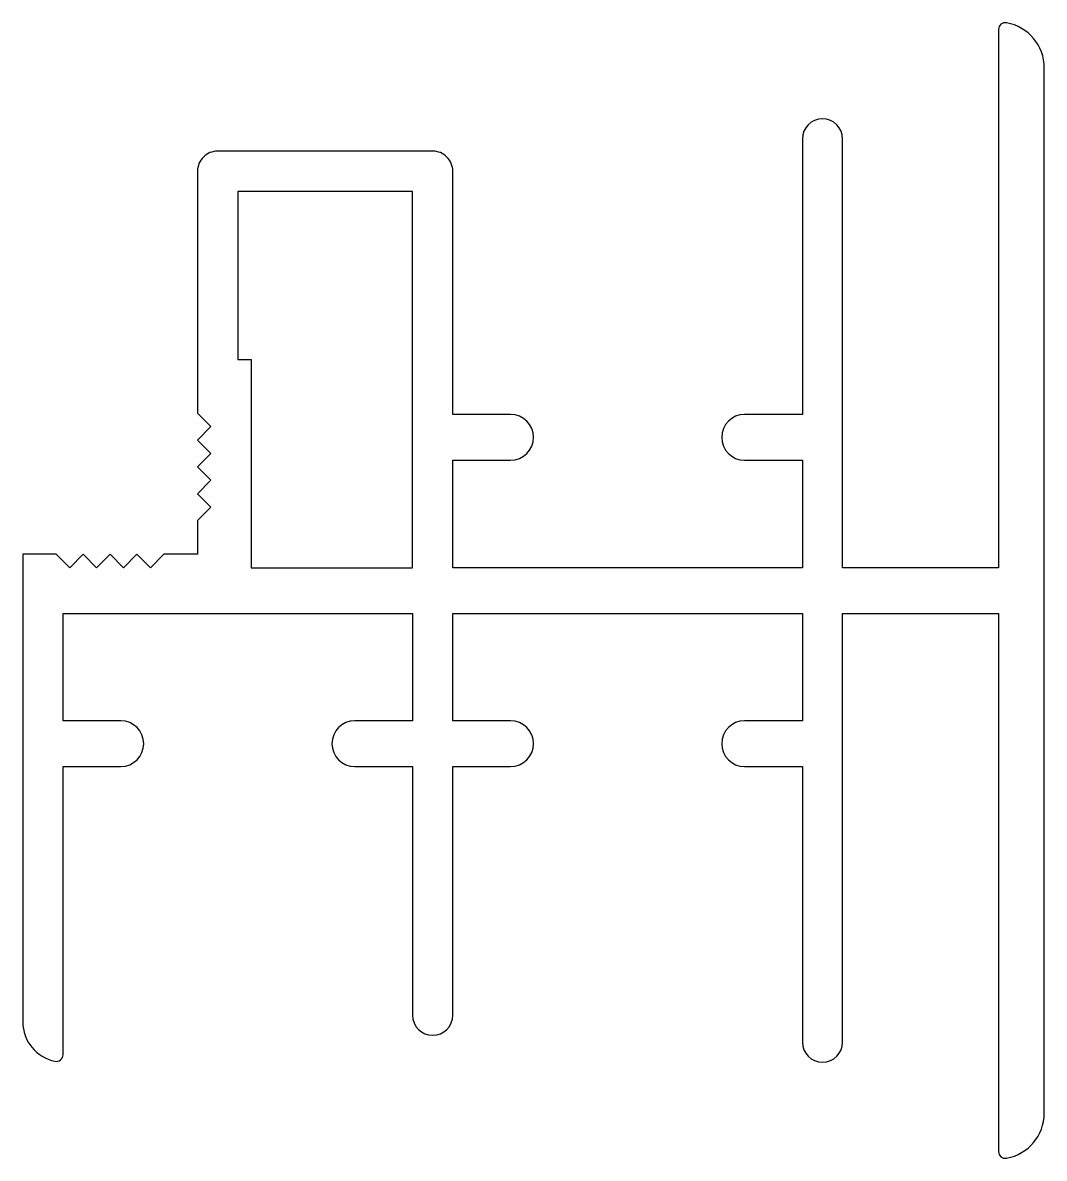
# Model space of a CAD drawing. Extents: x 965.2 to 1003.2, y 12.1 to 54.3.
import ezdxf

# ---------------------------------------------------------------- set-up
doc = ezdxf.new("R2010")
doc.units = 0
doc.header["$LTSCALE"] = 15
doc.layers.get('0').update_dxf_attribs({"linetype": 'CONTINUOUS'})

msp = doc.modelspace()

# ---------------------------------------------------------------- linework, layer by layer
msp.add_lwpolyline([(972.197, 37.302), (971.697, 36.802), (972.197, 36.302), (971.697, 35.802), (971.697, 34.552), (970.447, 34.552), (969.947, 34.052), (969.447, 34.552), (968.947, 34.052), (968.447, 34.552), (967.947, 34.052), (967.447, 34.552), (966.947, 34.052), (966.447, 34.552), (965.197, 34.552), (965.197, 17.152, 0.356394), (966.397, 15.683, 0.474498), (966.697, 15.928), (966.697, 26.652), (968.847, 26.652, 1), (968.847, 28.352), (966.697, 28.352), (966.697, 32.352), (979.697, 32.352), (979.697, 28.352), (977.547, 28.352, 1), (977.547, 26.652), (979.697, 26.652), (979.697, 17.402, 1), (981.197, 17.402), (981.197, 26.652), (983.347, 26.652, 1), (983.347, 28.352), (981.197, 28.352), (981.197, 32.352), (994.197, 32.352), (994.197, 28.352), (992.047, 28.352, 1), (992.047, 26.652), (994.197, 26.652), (994.197, 16.402, 1), (995.697, 16.402), (995.697, 32.352), (1001.497, 32.352), (1001.497, 12.324, 0.465926), (1001.79, 12.078, 0.364325), (1003.197, 13.752), (1003.197, 52.652, 0.364325), (1001.79, 54.327, 0.465926), (1001.497, 54.081), (1001.497, 34.052), (995.697, 34.052), (995.697, 50.002, 1), (994.197, 50.002), (994.197, 39.752), (992.047, 39.752, 1), (992.047, 38.052), (994.197, 38.052), (994.197, 34.052), (981.197, 34.052), (981.197, 38.052), (983.347, 38.052, 1), (983.347, 39.752), (981.197, 39.752), (981.197, 48.802, 0.414214), (980.447, 49.552), (972.447, 49.552, 0.414214), (971.697, 48.802), (971.697, 39.802), (972.197, 39.302), (971.697, 38.802), (972.197, 38.302), (971.697, 37.802)], format="xyb", close=True)
msp.add_lwpolyline([(973.697, 41.802), (973.697, 34.052), (979.697, 34.052), (979.697, 48.052), (973.197, 48.052), (973.197, 41.802)], close=True)

doc.saveas('drawing.dxf')
